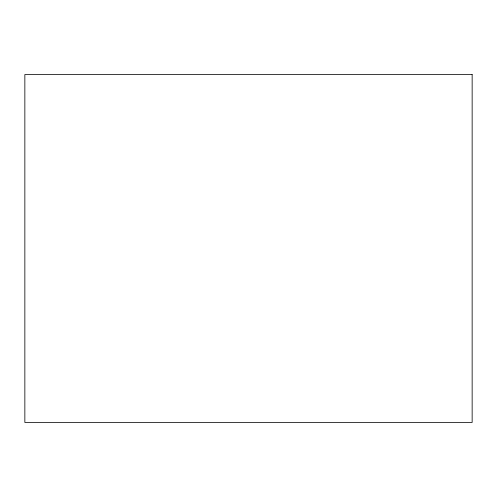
<?xml version="1.0" encoding="UTF-8"?>
<svg xmlns="http://www.w3.org/2000/svg" width="497" height="497" viewBox="0 0 497 497"><rect width="100%" height="100%" fill="white"/><g stroke="black" fill="none" stroke-linecap="round" stroke-linejoin="round"><path stroke-width="0.75" d="M472.15 74.55L24.85 74.55L24.85 422.45L472.15 422.45L472.15 74.55"/></g></svg>
